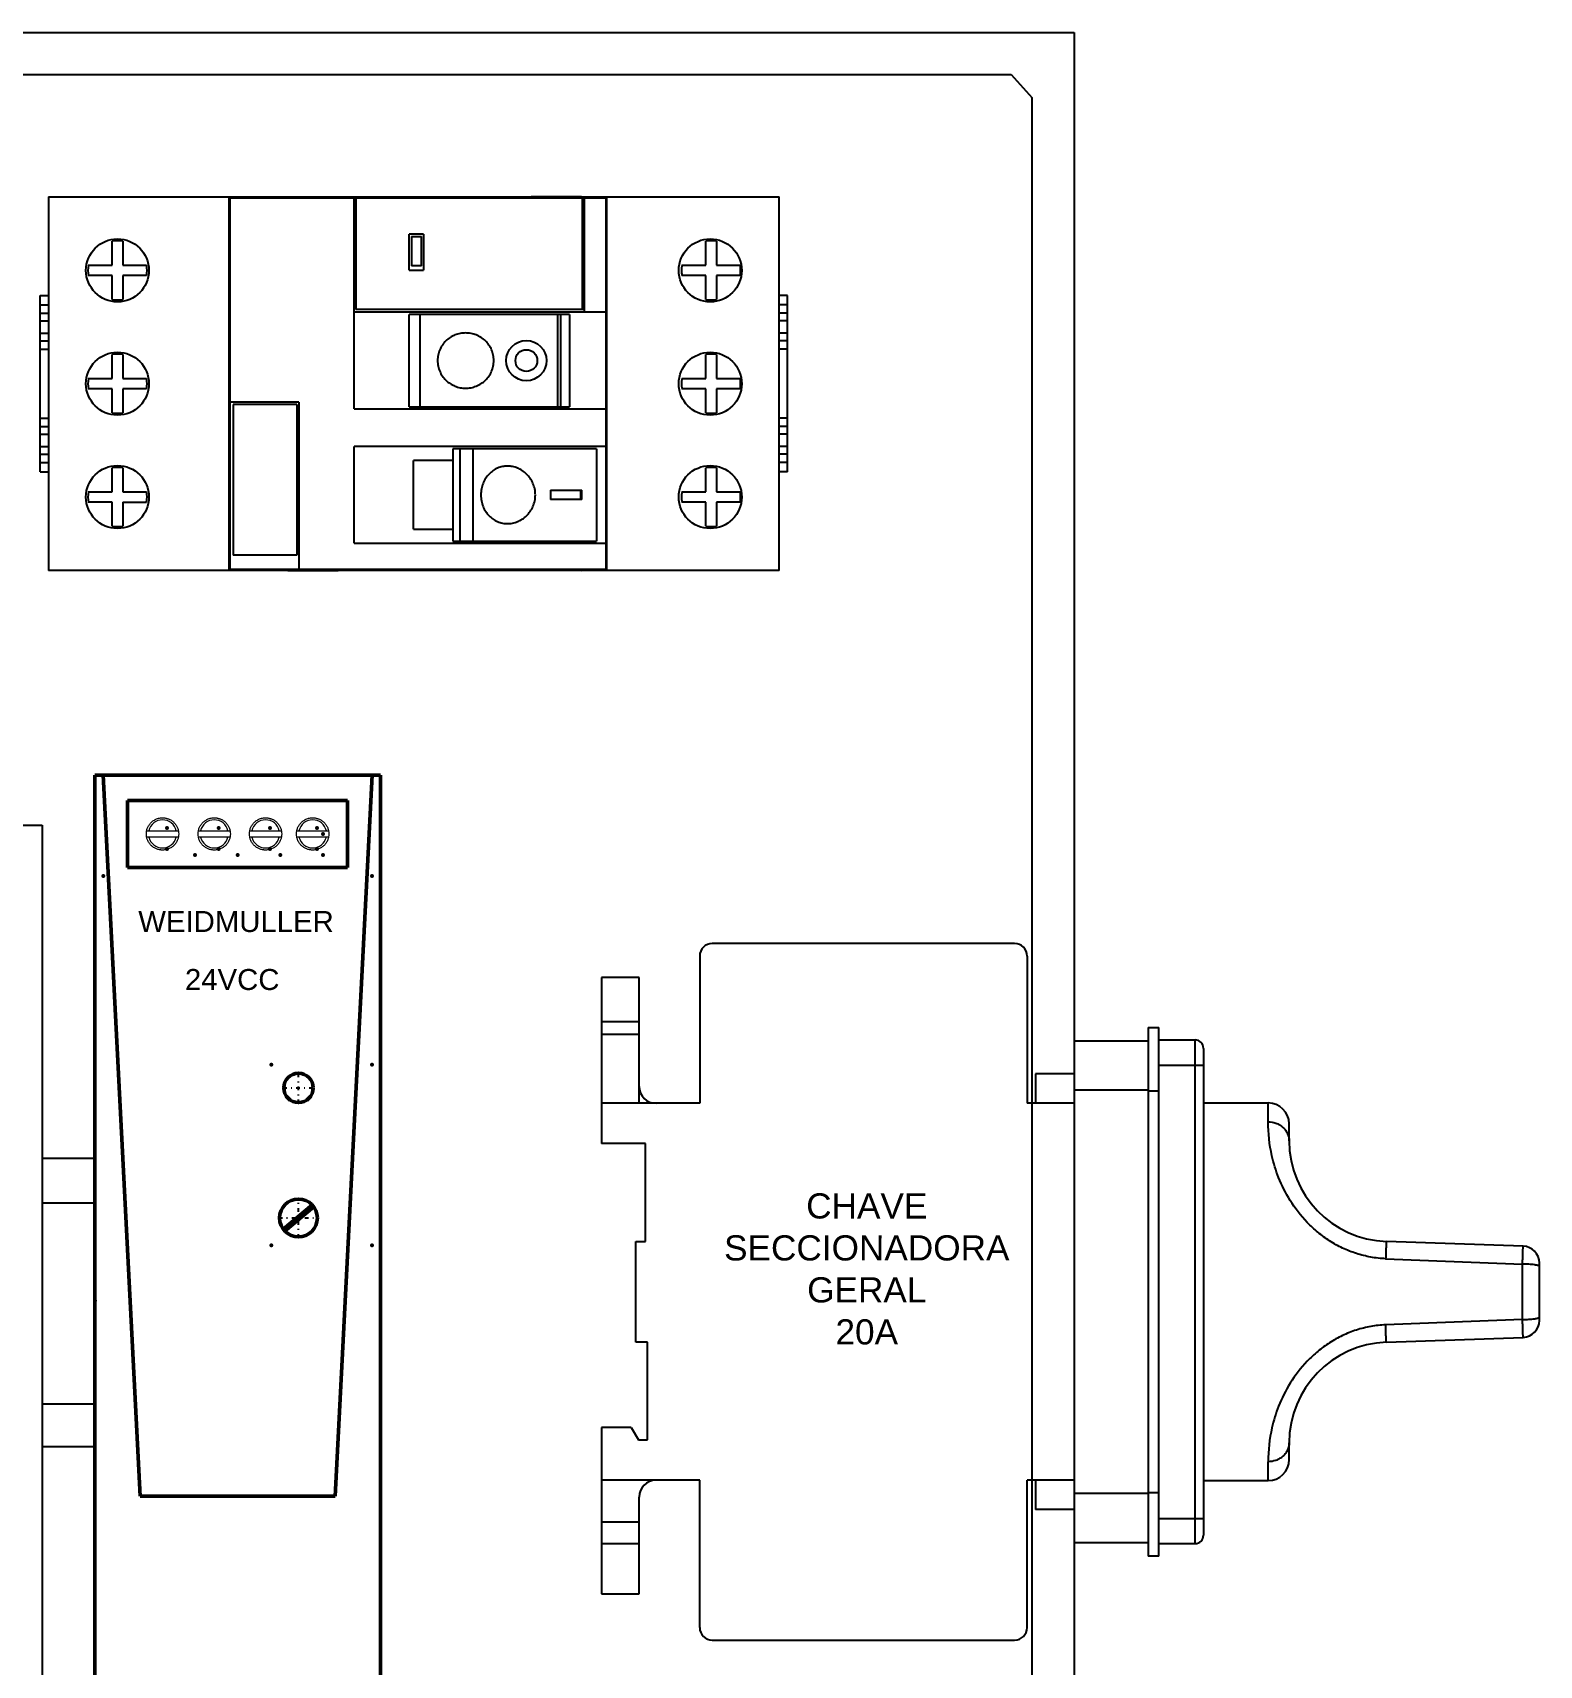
# Model space of a CAD drawing. Header units: millimetres. Extents: x -72 to 2978, y -1067 to 2817.
# Drawn here: x 2523.2 to 2702.7, y 741 to 935.5 of the extents above; entities that cross this region are included whole.
import ezdxf

# ---------------------------------------------------------------- set-up
doc = ezdxf.new("R2010")
doc.units = ezdxf.units.MM
doc.linetypes.add('Center', pattern=[1.5, 0.45, -0.5, 0.05, -0.5])
doc.layers.add('00_COMPONENTS_1', color=7, linetype='Continuous')
for name, color, linetype, lineweight in [('2d ConnectionPoints', 7, 'Continuous', 50), ('AM_0', 7, 'Continuous', 50), ('AM_7', 7, 'Center', 25)]:
    doc.layers.add(name, color=color, linetype=linetype, lineweight=lineweight)
doc.styles.get("Standard").update_dxf_attribs({"font": 'arial.ttf'})

# ---------------------------------------------------------------- blocks, each defined once
blk = doc.blocks.new('4_1469470000_PART5_0_in_1469470000_0')
at = {"layer": 'AM_0'}
for p, q in [((25.87, 73.81), (22.43, 70.92)), ((26.07, 73.58), (22.63, 70.69))]:
    blk.add_line(p, q, dxfattribs=at)
blk = doc.blocks.new('5_1469470000_PART4_0_in_1469470000_0')
at = {"layer": 'AM_0'}
for p, q in [((0, 125), (0, 0)), ((0.97, 125), (0, 125)), ((0.97, 125), (5.4, 39.1)), ((28.6, 39.1), (33.03, 125)), ((34, 125), (33.03, 125)), ((34, 0), (34, 125)), ((5.4, 39.1), (28.6, 39.1)), ((28.25, 11), (5.75, 11)), ((5.75, 11), (5.75, 3)), ((28.25, 11), (28.25, 3)), ((28.25, 3), (5.75, 3)), ((0, 0), (34, 0))]:
    blk.add_line(p, q, dxfattribs=at)
blk = doc.blocks.new('6_1469470000_PART3_0_in_1469470000_0')
at = {"layer": 'AM_0'}
for p, q in [((33.03, 125), (0.97, 125)), ((5.4, 39.1), (0.97, 125)), ((33.03, 125), (28.6, 39.1)), ((30.1, 122), (3.9, 122)), ((3.9, 122), (3.9, 114)), ((30.1, 122), (30.1, 114)), ((30.1, 114), (3.9, 114)), ((5.4, 39.1), (28.6, 39.1))]:
    blk.add_line(p, q, dxfattribs=at)
for centre, radius in [((24.25, 87.75), 1.75), ((24.25, 72.25), 2.25)]:
    blk.add_circle(centre, radius, dxfattribs=at)
at = {"layer": 'AM_7'}
for p, q in [((24.25, 85.91), (24.25, 89.59)), ((22.41, 87.75), (26.09, 87.75)), ((24.25, 69.89), (24.25, 74.61)), ((21.89, 72.25), (26.61, 72.25))]:
    blk.add_line(p, q, dxfattribs=at)
blk = doc.blocks.new('7_1469470000_PART2_0_in_1469470000_0')
at = {"layer": 'AM_0'}
blk.add_circle((24.25, 87.75), 1.75, dxfattribs=at)

msp = doc.modelspace()

# ---------------------------------------------------------------- linework, layer by layer
for p, q in [((2338.28, 935.51), (2647.27, 935.51)), ((2647.27, 935.51), (2647.27, 635.51)), ((2559.61, 915.84), (2553.61, 915.84)), ((2588.61, 915.94), (2582.61, 915.94)), ((2612.13, 871.44), (2525.13, 871.44)), ((2553.61, 871.44), (2559.61, 871.44)), ((2582.61, 871.54), (2588.61, 871.44)), ((2501.86, 841.1), (2524.36, 841.1)), ((2524.36, 841.1), (2524.36, 728)), ((2524.36, 807.15), (2524.36, 801.15))]:
    msp.add_line(p, q)
at = {"color": 30, "true_color": 0xf8991e}
for p, q in [((2347.54, 930.51), (2639.75, 930.51)), ((2639.75, 930.51), (2642.26, 927.73)), ((2642.23, 927.76), (2642.23, 641.35))]:
    msp.add_line(p, q, dxfattribs=at)
at = {"color": 7, "linetype": 'Continuous', "lineweight": 15}
for p, q in [((2537.07, 840.43), (2540.33, 840.43)), ((2543.22, 840.43), (2546.49, 840.43)), ((2549.34, 840.43), (2552.6, 840.43)), ((2554.95, 840.43), (2558.21, 840.43)), ((2540.33, 839.68), (2537.07, 839.68)), ((2546.49, 839.68), (2543.22, 839.68)), ((2552.6, 839.68), (2549.34, 839.68)), ((2558.21, 839.68), (2554.95, 839.68))]:
    msp.add_line(p, q, dxfattribs=at)
at = {"color": 7}
for p, q in [((2640.17, 827.01), (2604.17, 827.01)), ((2602.67, 825.51), (2602.67, 807.96)), ((2641.67, 825.51), (2641.67, 807.96)), ((2590.97, 822.96), (2590.97, 803.16)), ((2595.47, 822.96), (2590.97, 822.96)), ((2595.47, 807.96), (2595.47, 822.96)), ((2595.47, 817.66), (2590.97, 817.66)), ((2656.07, 817.01), (2657.37, 817.01)), ((2656.07, 817.01), (2656.07, 754.01)), ((2657.37, 754.01), (2657.37, 817.01)), ((2595.47, 816.16), (2590.97, 816.16)), ((2647.27, 815.41), (2656.07, 815.41)), ((2647.27, 815.41), (2647.27, 755.61)), ((2657.37, 815.51), (2661.67, 815.51)), ((2661.67, 755.51), (2661.67, 815.51)), ((2662.67, 814.51), (2662.67, 756.51)), ((2647.27, 811.46), (2642.67, 811.46)), ((2642.67, 811.46), (2642.67, 807.96)), ((2657.37, 812.51), (2662.67, 812.51)), ((2656.07, 809.51), (2647.27, 809.51)), ((2657.37, 809.41), (2656.07, 809.41)), ((2602.67, 807.96), (2590.97, 807.96)), ((2647.27, 807.96), (2641.67, 807.96)), ((2662.67, 808.01), (2670.37, 808.01)), ((2670.37, 805.75), (2670.37, 808.01)), ((2672.87, 803.5), (2672.87, 805.51)), ((2596.22, 803.16), (2590.97, 803.16)), ((2596.22, 791.51), (2596.22, 803.16)), ((2595.07, 779.51), (2595.07, 791.51)), ((2595.07, 791.51), (2596.22, 791.51)), ((2700.74, 790.94), (2684.45, 791.51)), ((2700.67, 782.21), (2700.67, 788.81)), ((2702.67, 782.08), (2702.67, 788.94)), ((2684.45, 779.51), (2700.74, 780.08)), ((2596.47, 779.51), (2595.07, 779.51)), ((2596.47, 767.86), (2596.47, 779.51)), ((2590.97, 769.36), (2590.97, 749.51)), ((2594.5, 769.36), (2590.97, 769.36)), ((2594.5, 769.36), (2595.37, 767.86)), ((2595.37, 767.86), (2596.47, 767.86)), ((2672.87, 765.51), (2672.87, 767.51)), ((2670.37, 763.01), (2670.37, 765.27)), ((2602.67, 763.06), (2590.97, 763.06)), ((2602.67, 745.51), (2602.67, 763.06)), ((2641.67, 745.51), (2641.67, 763.06)), ((2647.27, 763.06), (2641.67, 763.06)), ((2642.67, 763.06), (2642.67, 759.56)), ((2662.67, 763.01), (2670.37, 763.01)), ((2595.47, 749.51), (2595.47, 761.06)), ((2647.27, 761.51), (2656.07, 761.51)), ((2656.07, 761.61), (2657.37, 761.61)), ((2647.27, 759.56), (2642.67, 759.56)), ((2595.47, 758.06), (2590.97, 758.06)), ((2657.37, 758.51), (2662.67, 758.51)), ((2590.97, 755.51), (2595.47, 755.51)), ((2656.07, 755.61), (2647.27, 755.61)), ((2657.37, 755.51), (2661.67, 755.51)), ((2657.37, 754.01), (2656.07, 754.01)), ((2590.97, 749.51), (2595.47, 749.51)), ((2604.17, 744.01), (2640.17, 744.01))]:
    msp.add_line(p, q, dxfattribs=at)
at = {"color": 6, "linetype": 'ByBlock'}
for p, q in [((2524.36, 801.43), (2530.64, 801.43)), ((2524.36, 796.09), (2530.64, 796.09)), ((2524.36, 772.15), (2530.64, 772.15)), ((2524.36, 767.09), (2530.64, 767.09))]:
    msp.add_line(p, q, dxfattribs=at)
at = {"color": 7}
for centre, radius, start, end in [((2604.17, 825.51), 1.5, 90, 180), ((2640.17, 825.51), 1.5, 0, 90), ((2661.67, 814.51), 1, 0, 90), ((2597.47, 809.96), 2, 180, 270), ((2670.37, 805.51), 2.5, 0, 90), ((2684.87, 803.5), 12, 180, 268), ((2700.67, 788.94), 2, 0, 88), ((2700.67, 782.08), 2, 272, 0.0003), ((2684.87, 767.51), 12, 92, 180), ((2670.37, 765.51), 2.5, 270, 0), ((2597.47, 761.06), 2, 90, 180), ((2661.67, 756.51), 1, 270, 0), ((2604.17, 745.51), 1.5, 180, 270), ((2640.17, 745.51), 1.5, 270, 0)]:
    msp.add_arc(centre, radius, start, end, dxfattribs=at)
at = {"color": 7, "linetype": 'Continuous', "lineweight": 15}
for points, knots in [([(2538.7, 838.13), (2538.65, 838.13), (2538.55, 838.13), (2538.41, 838.15), (2538.27, 838.18), (2538.13, 838.21), (2537.91, 838.29), (2537.63, 838.43), (2537.33, 838.68), (2537.08, 838.99), (2536.9, 839.33), (2536.79, 839.69), (2536.76, 840.05), (2536.79, 840.42), (2536.9, 840.78), (2537.08, 841.12), (2537.33, 841.42), (2537.63, 841.67), (2537.94, 841.83), (2538.22, 841.92), (2538.46, 841.97), (2538.62, 841.98), (2538.7, 841.98)], [0, 0, 0, 0, 0.024176, 0.048139, 0.072026, 0.095974, 0.120121, 0.185059, 0.250086, 0.315023, 0.38005, 0.439993, 0.500024, 0.559968, 0.619999, 0.684937, 0.749963, 0.814901, 0.879927, 0.92, 0.95981, 1, 1, 1, 1]), ([(2538.7, 841.73), (2538.32, 841.73), (2537.95, 841.6), (2537.36, 841.13), (2537.15, 840.8), (2537.07, 840.43)], [0, 0, 0, 0, 0.5, 0.5, 1, 1, 1, 1]), ([(2538.7, 841.98), (2538.75, 841.98), (2538.84, 841.98), (2538.99, 841.96), (2539.13, 841.93), (2539.27, 841.89), (2539.48, 841.82), (2539.76, 841.67), (2540.07, 841.42), (2540.32, 841.12), (2540.49, 840.78), (2540.6, 840.42), (2540.63, 840.05), (2540.6, 839.69), (2540.5, 839.33), (2540.32, 838.99), (2540.07, 838.68), (2539.76, 838.43), (2539.46, 838.27), (2539.18, 838.18), (2538.94, 838.14), (2538.78, 838.13), (2538.7, 838.13)], [0, 0, 0, 0, 0.024176, 0.048139, 0.072026, 0.095974, 0.120121, 0.185059, 0.250086, 0.315023, 0.38005, 0.439993, 0.500024, 0.559968, 0.619999, 0.684937, 0.749963, 0.814901, 0.879927, 0.92, 0.95981, 1, 1, 1, 1]), ([(2540.33, 840.43), (2540.25, 840.8), (2540.04, 841.13), (2539.44, 841.6), (2539.08, 841.73), (2538.7, 841.73)], [0, 0, 0, 0, 0.5, 0.5, 1, 1, 1, 1]), ([(2544.86, 838.13), (2544.81, 838.13), (2544.71, 838.13), (2544.57, 838.15), (2544.42, 838.18), (2544.28, 838.21), (2544.07, 838.29), (2543.79, 838.43), (2543.49, 838.68), (2543.23, 838.99), (2543.06, 839.33), (2542.95, 839.69), (2542.92, 840.05), (2542.95, 840.42), (2543.06, 840.78), (2543.23, 841.12), (2543.49, 841.42), (2543.79, 841.67), (2544.1, 841.83), (2544.38, 841.92), (2544.61, 841.97), (2544.77, 841.98), (2544.86, 841.98)], [0, 0, 0, 0, 0.024176, 0.048139, 0.072026, 0.095974, 0.120121, 0.185059, 0.250086, 0.315023, 0.38005, 0.439993, 0.500024, 0.559968, 0.619999, 0.684937, 0.749963, 0.814901, 0.879927, 0.92, 0.95981, 1, 1, 1, 1]), ([(2544.86, 841.73), (2544.48, 841.73), (2544.11, 841.6), (2543.52, 841.13), (2543.31, 840.8), (2543.22, 840.43)], [0, 0, 0, 0, 0.5, 0.5, 1, 1, 1, 1]), ([(2544.86, 841.98), (2544.9, 841.98), (2545, 841.98), (2545.15, 841.96), (2545.29, 841.93), (2545.43, 841.89), (2545.64, 841.82), (2545.92, 841.67), (2546.23, 841.42), (2546.48, 841.12), (2546.65, 840.78), (2546.76, 840.42), (2546.79, 840.05), (2546.76, 839.69), (2546.65, 839.33), (2546.48, 838.99), (2546.23, 838.68), (2545.92, 838.43), (2545.61, 838.27), (2545.34, 838.18), (2545.1, 838.14), (2544.94, 838.13), (2544.86, 838.13)], [0, 0, 0, 0, 0.024176, 0.048139, 0.072026, 0.095974, 0.120121, 0.185059, 0.250086, 0.315023, 0.38005, 0.439993, 0.500024, 0.559968, 0.619999, 0.684937, 0.749963, 0.814901, 0.879927, 0.92, 0.95981, 1, 1, 1, 1]), ([(2546.49, 840.43), (2546.4, 840.8), (2546.2, 841.13), (2545.6, 841.6), (2545.23, 841.73), (2544.86, 841.73)], [0, 0, 0, 0, 0.5, 0.5, 1, 1, 1, 1]), ([(2550.97, 838.13), (2550.92, 838.13), (2550.82, 838.13), (2550.68, 838.15), (2550.54, 838.18), (2550.4, 838.21), (2550.18, 838.29), (2549.9, 838.43), (2549.6, 838.68), (2549.35, 838.99), (2549.17, 839.33), (2549.07, 839.69), (2549.03, 840.05), (2549.07, 840.42), (2549.17, 840.78), (2549.35, 841.12), (2549.6, 841.42), (2549.9, 841.67), (2550.21, 841.83), (2550.49, 841.92), (2550.73, 841.97), (2550.89, 841.98), (2550.97, 841.98)], [0, 0, 0, 0, 0.024176, 0.048139, 0.072026, 0.095974, 0.120121, 0.185059, 0.250086, 0.315023, 0.38005, 0.439993, 0.500024, 0.559968, 0.619999, 0.684937, 0.749963, 0.814901, 0.879927, 0.92, 0.95981, 1, 1, 1, 1]), ([(2550.97, 841.73), (2550.59, 841.73), (2550.22, 841.6), (2549.63, 841.13), (2549.42, 840.8), (2549.34, 840.43)], [0, 0, 0, 0, 0.5, 0.5, 1, 1, 1, 1]), ([(2550.97, 841.98), (2551.02, 841.98), (2551.11, 841.98), (2551.26, 841.96), (2551.4, 841.93), (2551.54, 841.89), (2551.76, 841.82), (2552.03, 841.67), (2552.34, 841.42), (2552.59, 841.12), (2552.77, 840.78), (2552.87, 840.42), (2552.9, 840.05), (2552.87, 839.69), (2552.77, 839.33), (2552.59, 838.99), (2552.34, 838.68), (2552.03, 838.43), (2551.73, 838.27), (2551.45, 838.18), (2551.21, 838.14), (2551.05, 838.13), (2550.97, 838.13)], [0, 0, 0, 0, 0.024176, 0.048139, 0.072026, 0.095974, 0.120121, 0.185059, 0.250086, 0.315023, 0.38005, 0.439993, 0.500024, 0.559968, 0.619999, 0.684937, 0.749963, 0.814901, 0.879927, 0.92, 0.95981, 1, 1, 1, 1]), ([(2552.6, 840.43), (2552.52, 840.8), (2552.31, 841.13), (2551.72, 841.6), (2551.35, 841.73), (2550.97, 841.73)], [0, 0, 0, 0, 0.5, 0.5, 1, 1, 1, 1]), ([(2556.58, 838.13), (2556.53, 838.13), (2556.43, 838.13), (2556.29, 838.15), (2556.15, 838.18), (2556.01, 838.21), (2555.79, 838.29), (2555.52, 838.43), (2555.21, 838.68), (2554.96, 838.99), (2554.78, 839.33), (2554.68, 839.69), (2554.64, 840.05), (2554.68, 840.42), (2554.78, 840.78), (2554.96, 841.12), (2555.21, 841.42), (2555.52, 841.67), (2555.82, 841.83), (2556.1, 841.92), (2556.34, 841.97), (2556.5, 841.98), (2556.58, 841.98)], [0, 0, 0, 0, 0.024176, 0.048139, 0.072026, 0.095974, 0.120121, 0.185059, 0.250086, 0.315023, 0.38005, 0.439993, 0.500024, 0.559968, 0.619999, 0.684937, 0.749963, 0.814901, 0.879927, 0.92, 0.95981, 1, 1, 1, 1]), ([(2556.58, 841.73), (2556.2, 841.73), (2555.83, 841.6), (2555.24, 841.13), (2555.03, 840.8), (2554.95, 840.43)], [0, 0, 0, 0, 0.5, 0.5, 1, 1, 1, 1]), ([(2556.58, 841.98), (2556.63, 841.98), (2556.73, 841.98), (2556.87, 841.96), (2557.01, 841.93), (2557.15, 841.89), (2557.37, 841.82), (2557.64, 841.67), (2557.95, 841.42), (2558.2, 841.12), (2558.38, 840.78), (2558.48, 840.42), (2558.52, 840.05), (2558.48, 839.69), (2558.38, 839.33), (2558.2, 838.99), (2557.95, 838.68), (2557.64, 838.43), (2557.34, 838.27), (2557.06, 838.18), (2556.82, 838.14), (2556.66, 838.13), (2556.58, 838.13)], [0, 0, 0, 0, 0.024176, 0.048139, 0.072026, 0.095974, 0.120121, 0.185059, 0.250086, 0.315023, 0.38005, 0.439993, 0.500024, 0.559968, 0.619999, 0.684937, 0.749963, 0.814901, 0.879927, 0.92, 0.95981, 1, 1, 1, 1]), ([(2558.21, 840.43), (2558.13, 840.8), (2557.92, 841.13), (2557.33, 841.6), (2556.96, 841.73), (2556.58, 841.73)], [0, 0, 0, 0, 0.5, 0.5, 1, 1, 1, 1]), ([(2537.07, 839.68), (2537.15, 839.31), (2537.36, 838.98), (2537.95, 838.51), (2538.32, 838.38), (2538.7, 838.38)], [0, 0, 0, 0, 0.5, 0.5, 1, 1, 1, 1]), ([(2538.7, 838.38), (2539.08, 838.38), (2539.44, 838.51), (2540.04, 838.98), (2540.25, 839.31), (2540.33, 839.68)], [0, 0, 0, 0, 0.5, 0.5, 1, 1, 1, 1]), ([(2543.22, 839.68), (2543.31, 839.31), (2543.52, 838.98), (2544.11, 838.51), (2544.48, 838.38), (2544.86, 838.38)], [0, 0, 0, 0, 0.5, 0.5, 1, 1, 1, 1]), ([(2544.86, 838.38), (2545.23, 838.38), (2545.6, 838.51), (2546.2, 838.98), (2546.4, 839.31), (2546.49, 839.68)], [0, 0, 0, 0, 0.5, 0.5, 1, 1, 1, 1]), ([(2549.34, 839.68), (2549.42, 839.31), (2549.63, 838.98), (2550.22, 838.51), (2550.59, 838.38), (2550.97, 838.38)], [0, 0, 0, 0, 0.5, 0.5, 1, 1, 1, 1]), ([(2550.97, 838.38), (2551.35, 838.38), (2551.72, 838.51), (2552.31, 838.98), (2552.52, 839.31), (2552.6, 839.68)], [0, 0, 0, 0, 0.5, 0.5, 1, 1, 1, 1]), ([(2554.95, 839.68), (2555.03, 839.31), (2555.24, 838.98), (2555.83, 838.51), (2556.2, 838.38), (2556.58, 838.38)], [0, 0, 0, 0, 0.5, 0.5, 1, 1, 1, 1]), ([(2556.58, 838.38), (2556.96, 838.38), (2557.33, 838.51), (2557.92, 838.98), (2558.13, 839.31), (2558.21, 839.68)], [0, 0, 0, 0, 0.5, 0.5, 1, 1, 1, 1])]:
    msp.add_open_spline(points, degree=3, knots=knots, dxfattribs=at)
for points in [[(2536.81, 840.43), (2536.87, 840.43), (2536.96, 840.43), (2537.07, 840.43)], [(2540.33, 840.43), (2540.43, 840.43), (2540.53, 840.43), (2540.59, 840.43)], [(2542.97, 840.43), (2543.02, 840.43), (2543.12, 840.43), (2543.22, 840.43)], [(2546.49, 840.43), (2546.59, 840.43), (2546.69, 840.43), (2546.74, 840.43)], [(2549.08, 840.43), (2549.14, 840.43), (2549.23, 840.43), (2549.34, 840.43)], [(2552.6, 840.43), (2552.7, 840.43), (2552.8, 840.43), (2552.86, 840.43)], [(2554.69, 840.43), (2554.75, 840.43), (2554.85, 840.43), (2554.95, 840.43)], [(2558.21, 840.43), (2558.31, 840.43), (2558.41, 840.43), (2558.47, 840.43)], [(2537.07, 839.68), (2536.96, 839.68), (2536.87, 839.68), (2536.81, 839.68)], [(2540.59, 839.68), (2540.53, 839.68), (2540.43, 839.68), (2540.33, 839.68)], [(2543.22, 839.68), (2543.12, 839.68), (2543.02, 839.68), (2542.97, 839.68)], [(2546.74, 839.68), (2546.69, 839.68), (2546.59, 839.68), (2546.49, 839.68)], [(2549.34, 839.68), (2549.23, 839.68), (2549.14, 839.68), (2549.08, 839.68)], [(2552.86, 839.68), (2552.8, 839.68), (2552.7, 839.68), (2552.6, 839.68)], [(2554.95, 839.68), (2554.85, 839.68), (2554.75, 839.68), (2554.69, 839.68)], [(2558.47, 839.68), (2558.41, 839.68), (2558.31, 839.68), (2558.21, 839.68)]]:
    msp.add_open_spline(points, degree=3, dxfattribs=at)
at = {"color": 7}
for points, knots in [([(2670.37, 805.75), (2670.68, 805.75), (2671.16, 805.67), (2671.74, 805.4), (2672.15, 805.11), (2672.47, 804.75), (2672.7, 804.34), (2672.84, 803.92), (2672.87, 803.64), (2672.87, 803.5)], [0, 0, 0, 0, 0.250804, 0.383556, 0.516469, 0.646506, 0.771453, 0.889388, 1, 1, 1, 1]), ([(2684.36, 789.45), (2683.77, 789.47), (2682.59, 789.6), (2680.87, 790.03), (2679.22, 790.68), (2677.68, 791.54), (2676.27, 792.57), (2674.61, 794.11), (2672.95, 796.27), (2671.59, 798.99), (2670.62, 802.13), (2670.37, 804.4), (2670.37, 805.75)], [0, 0, 0, 0, 0.0749, 0.14973, 0.224397, 0.29873, 0.372461, 0.445191, 0.58532, 0.714569, 0.828568, 1, 1, 1, 1]), ([(2684.45, 791.51), (2684.45, 791.51), (2684.45, 791.5), (2684.45, 791.5), (2684.45, 791.49), (2684.45, 791.47), (2684.44, 791.46), (2684.44, 791.43), (2684.44, 791.4), (2684.44, 791.36), (2684.44, 791.29), (2684.43, 791.19), (2684.43, 791.07), (2684.42, 790.94), (2684.41, 790.79), (2684.4, 790.56), (2684.39, 790.25), (2684.38, 789.85), (2684.37, 789.58), (2684.36, 789.45)], [0, 0, 0, 0, 0.000988, 0.003877, 0.008753, 0.015684, 0.024735, 0.035973, 0.04946, 0.065261, 0.10393, 0.151824, 0.208655, 0.274132, 0.347824, 0.428724, 0.607557, 0.801295, 1, 1, 1, 1]), ([(2700.67, 788.81), (2700.67, 788.95), (2700.68, 789.23), (2700.69, 789.63), (2700.7, 789.95), (2700.71, 790.17), (2700.71, 790.33), (2700.72, 790.46), (2700.72, 790.59), (2700.73, 790.69), (2700.73, 790.77), (2700.73, 790.82), (2700.73, 790.85), (2700.73, 790.88), (2700.74, 790.9), (2700.74, 790.91), (2700.74, 790.93), (2700.74, 790.93), (2700.74, 790.94), (2700.74, 790.94), (2700.74, 790.94), (2700.74, 790.94)], [0, 0, 0, 0, 0.202366, 0.393232, 0.566038, 0.644, 0.71552, 0.780045, 0.837026, 0.886, 0.92662, 0.943691, 0.958547, 0.971156, 0.981503, 0.989573, 0.995352, 0.997378, 0.998827, 0.999698, 1, 1, 1, 1]), ([(2702.67, 788.51), (2702.67, 788.54), (2702.63, 788.57), (2702.58, 788.6), (2702.51, 788.63), (2702.43, 788.65), (2702.33, 788.68), (2702.21, 788.7), (2702.03, 788.73), (2701.77, 788.76), (2701.42, 788.79), (2701.05, 788.8), (2700.8, 788.81), (2700.67, 788.81)], [0, 0, 0, 0, 0.033478, 0.06032, 0.095041, 0.137721, 0.188164, 0.246072, 0.310955, 0.459222, 0.627742, 0.810508, 1, 1, 1, 1]), ([(2700.67, 782.21), (2700.8, 782.21), (2701.05, 782.21), (2701.42, 782.23), (2701.77, 782.25), (2702.03, 782.29), (2702.21, 782.31), (2702.33, 782.34), (2702.43, 782.36), (2702.51, 782.39), (2702.58, 782.41), (2702.63, 782.44), (2702.67, 782.48), (2702.67, 782.5)], [0, 0, 0, 0, 0.189464, 0.372135, 0.540591, 0.688875, 0.753785, 0.81171, 0.862188, 0.904906, 0.939653, 0.96651, 1, 1, 1, 1]), ([(2700.74, 780.08), (2700.74, 780.08), (2700.74, 780.08), (2700.74, 780.08), (2700.74, 780.08), (2700.74, 780.09), (2700.74, 780.1), (2700.74, 780.12), (2700.73, 780.14), (2700.73, 780.17), (2700.73, 780.2), (2700.73, 780.25), (2700.73, 780.33), (2700.72, 780.43), (2700.72, 780.55), (2700.71, 780.69), (2700.71, 780.84), (2700.7, 781.07), (2700.69, 781.38), (2700.68, 781.79), (2700.67, 782.07), (2700.67, 782.21)], [0, 0, 0, 0, 0.000301, 0.001171, 0.002619, 0.004644, 0.010421, 0.01849, 0.028835, 0.041443, 0.056297, 0.073367, 0.113986, 0.162959, 0.21994, 0.284465, 0.355986, 0.43395, 0.606759, 0.797629, 1, 1, 1, 1]), ([(2684.36, 781.57), (2683.77, 781.55), (2682.59, 781.42), (2680.87, 780.99), (2679.22, 780.33), (2677.68, 779.48), (2676.27, 778.44), (2674.61, 776.9), (2672.95, 774.74), (2671.59, 772.02), (2670.62, 768.88), (2670.37, 766.62), (2670.37, 765.27)], [0, 0, 0, 0, 0.0749, 0.14973, 0.224397, 0.298731, 0.372461, 0.445192, 0.58532, 0.714569, 0.828568, 1, 1, 1, 1]), ([(2684.45, 779.51), (2684.45, 779.51), (2684.45, 779.51), (2684.45, 779.52), (2684.45, 779.53), (2684.45, 779.54), (2684.44, 779.56), (2684.44, 779.58), (2684.44, 779.61), (2684.44, 779.66), (2684.44, 779.73), (2684.43, 779.83), (2684.43, 779.94), (2684.42, 780.08), (2684.41, 780.23), (2684.4, 780.46), (2684.39, 780.77), (2684.38, 781.16), (2684.37, 781.43), (2684.36, 781.57)], [0, 0, 0, 0, 0.000988, 0.003877, 0.008753, 0.015684, 0.024735, 0.035973, 0.04946, 0.065261, 0.10393, 0.151824, 0.208655, 0.274132, 0.347824, 0.428724, 0.607557, 0.801295, 1, 1, 1, 1]), ([(2672.87, 767.51), (2672.87, 767.38), (2672.84, 767.09), (2672.7, 766.67), (2672.47, 766.27), (2672.15, 765.91), (2671.74, 765.62), (2671.16, 765.35), (2670.68, 765.27), (2670.37, 765.27)], [0, 0, 0, 0, 0.110612, 0.228547, 0.353494, 0.483531, 0.616444, 0.749196, 1, 1, 1, 1])]:
    msp.add_open_spline(points, degree=3, knots=knots, dxfattribs=at)
for points in [[(2684.36, 789.45), (2689.8, 789.23), (2695.23, 789.02), (2700.67, 788.81)], [(2700.67, 782.21), (2695.23, 782), (2689.8, 781.78), (2684.36, 781.57)]]:
    msp.add_open_spline(points, degree=3, dxfattribs=at)
at = {"layer": '00_COMPONENTS_1', "color": 7}
for p, q in [((2525.13, 915.94), (2525.13, 871.44)), ((2525.13, 915.94), (2612.13, 915.94)), ((2546.63, 871.44), (2546.63, 915.94)), ((2546.73, 915.84), (2561.53, 915.84)), ((2546.73, 915.84), (2546.73, 871.54)), ((2561.53, 890.69), (2561.53, 915.84)), ((2561.73, 915.84), (2588.73, 915.84)), ((2561.73, 915.84), (2561.73, 902.52)), ((2588.73, 902.52), (2588.73, 915.84)), ((2588.73, 914.84), (2588.93, 914.84)), ((2588.93, 915.84), (2591.53, 915.84)), ((2588.93, 915.84), (2588.93, 902.19)), ((2591.53, 871.54), (2591.53, 915.84)), ((2591.63, 871.44), (2591.63, 915.94)), ((2612.13, 871.44), (2612.13, 915.94)), ((2532.7, 907.82), (2532.7, 910.66)), ((2533.96, 910.66), (2533.96, 907.82)), ((2569.78, 911.51), (2568.07, 911.51)), ((2568.33, 911.23), (2569.53, 911.23)), ((2568.33, 911.23), (2568.33, 907.73)), ((2569.53, 907.73), (2569.53, 911.23)), ((2603.41, 907.82), (2603.41, 910.66)), ((2604.66, 910.66), (2604.66, 907.82)), ((2529.86, 907.82), (2532.7, 907.82)), ((2532.7, 906.56), (2529.86, 906.56)), ((2532.7, 903.72), (2532.7, 906.56)), ((2533.96, 907.82), (2536.79, 907.82)), ((2533.96, 906.56), (2533.96, 903.72)), ((2536.79, 906.56), (2533.96, 906.56)), ((2568.07, 907.2), (2569.78, 907.2)), ((2569.53, 907.73), (2568.33, 907.73)), ((2600.56, 907.82), (2603.41, 907.82)), ((2603.41, 906.56), (2600.56, 906.56)), ((2603.41, 903.72), (2603.41, 906.56)), ((2604.66, 907.82), (2607.49, 907.82)), ((2607.49, 906.56), (2604.66, 906.56)), ((2604.66, 906.56), (2604.66, 903.72)), ((2524.13, 883.19), (2524.13, 904.19)), ((2524.13, 904.19), (2525.13, 904.19)), ((2524.13, 903.09), (2525.13, 903.09)), ((2588.73, 902.52), (2561.73, 902.52)), ((2588.93, 902.52), (2588.73, 902.52)), ((2613.13, 904.19), (2612.13, 904.19)), ((2613.13, 903.09), (2612.13, 903.09)), ((2613.13, 883.19), (2613.13, 904.19)), ((2524.13, 902.09), (2525.13, 902.09)), ((2524.13, 901.19), (2525.13, 901.19)), ((2591.53, 902.19), (2561.53, 902.19)), ((2587.18, 901.94), (2568.09, 901.94)), ((2568.09, 890.94), (2568.09, 901.94)), ((2569.33, 901.94), (2569.33, 890.94)), ((2585.79, 890.94), (2585.79, 901.94)), ((2586.08, 901.94), (2586.08, 890.94)), ((2587.18, 901.94), (2587.18, 890.94)), ((2613.13, 902.09), (2612.13, 902.09)), ((2613.13, 901.19), (2612.13, 901.19)), ((2524.13, 899.69), (2525.13, 899.69)), ((2524.13, 898.79), (2525.13, 898.79)), ((2613.13, 899.69), (2612.13, 899.69)), ((2613.13, 898.79), (2612.13, 898.79)), ((2524.13, 897.79), (2525.13, 897.79)), ((2532.7, 894.32), (2532.7, 897.16)), ((2533.96, 897.16), (2533.96, 894.32)), ((2603.4, 894.32), (2603.4, 897.16)), ((2604.66, 897.16), (2604.66, 894.32)), ((2613.13, 897.79), (2612.13, 897.79)), ((2529.86, 894.32), (2532.7, 894.32)), ((2532.7, 893.06), (2529.86, 893.06)), ((2532.7, 890.22), (2532.7, 893.06)), ((2533.96, 894.32), (2536.79, 894.32)), ((2533.96, 893.06), (2533.96, 890.22)), ((2536.79, 893.06), (2533.96, 893.06)), ((2600.56, 894.32), (2603.4, 894.32)), ((2603.4, 893.06), (2600.56, 893.06)), ((2603.4, 890.22), (2603.4, 893.06)), ((2604.66, 894.32), (2607.49, 894.32)), ((2607.49, 893.06), (2604.66, 893.06)), ((2604.66, 893.06), (2604.66, 890.22)), ((2554.95, 891.49), (2546.73, 891.49)), ((2547.12, 891.22), (2547.12, 873.27)), ((2554.68, 891.22), (2547.12, 891.22)), ((2554.68, 891.22), (2554.68, 873.27)), ((2554.95, 891.49), (2554.95, 871.54)), ((2568.09, 890.94), (2587.18, 890.94)), ((2524.13, 889.59), (2525.13, 889.59)), ((2561.53, 890.69), (2591.53, 890.69)), ((2613.13, 889.59), (2612.13, 889.59)), ((2524.13, 888.59), (2525.13, 888.59)), ((2524.13, 887.69), (2525.13, 887.69)), ((2613.13, 888.59), (2612.13, 888.59)), ((2613.13, 887.69), (2612.13, 887.69)), ((2524.13, 886.19), (2525.13, 886.19)), ((2524.13, 885.29), (2525.13, 885.29)), ((2561.53, 874.69), (2561.53, 886.19)), ((2591.53, 886.19), (2561.53, 886.19)), ((2573.28, 885.94), (2573.28, 874.94)), ((2590.38, 885.94), (2573.28, 885.94)), ((2574.13, 874.94), (2574.13, 885.94)), ((2575.66, 885.94), (2575.66, 874.94)), ((2590.38, 885.94), (2590.38, 874.94)), ((2613.13, 886.19), (2612.13, 886.19)), ((2613.13, 885.29), (2612.13, 885.29)), ((2524.13, 884.29), (2525.13, 884.29)), ((2524.13, 883.19), (2525.13, 883.19)), ((2532.7, 880.82), (2532.7, 883.66)), ((2533.96, 883.66), (2533.96, 880.82)), ((2568.6, 876.34), (2568.6, 884.54)), ((2573.28, 884.54), (2568.6, 884.54)), ((2573.28, 884.54), (2570.55, 884.54)), ((2603.4, 880.82), (2603.4, 883.66)), ((2604.66, 883.66), (2604.66, 880.82)), ((2613.13, 884.29), (2612.13, 884.29)), ((2613.13, 883.19), (2612.13, 883.19)), ((2529.86, 880.82), (2532.7, 880.82)), ((2532.7, 879.56), (2529.86, 879.56)), ((2532.7, 876.72), (2532.7, 879.56)), ((2533.96, 880.82), (2536.79, 880.82)), ((2533.96, 879.56), (2536.8, 879.59)), ((2533.96, 879.56), (2533.96, 876.72)), ((2584.92, 881), (2588.62, 881)), ((2584.92, 881), (2584.92, 879.89)), ((2588.62, 879.89), (2584.92, 879.89)), ((2588.52, 879.89), (2588.52, 881)), ((2588.62, 879.89), (2588.62, 881)), ((2600.56, 880.82), (2603.4, 880.82)), ((2603.4, 879.56), (2600.56, 879.56)), ((2603.4, 876.72), (2603.4, 879.56)), ((2604.66, 880.82), (2607.49, 880.82)), ((2607.49, 879.56), (2604.66, 879.56)), ((2604.66, 879.56), (2604.66, 876.72)), ((2568.6, 876.34), (2573.28, 876.34)), ((2561.53, 874.69), (2591.53, 874.69)), ((2573.28, 874.94), (2590.38, 874.94)), ((2612.13, 871.44), (2525.13, 871.44)), ((2591.53, 871.54), (2546.73, 871.54)), ((2554.68, 873.27), (2547.12, 873.27))]:
    msp.add_line(p, q, dxfattribs=at)
for centre, radius in [((2533.33, 907.19), 3.75), ((2603.93, 907.19), 3.75), ((2582.03, 896.44), 2.4), ((2533.33, 893.69), 3.75), ((2582.03, 896.44), 1.3), ((2603.93, 893.69), 3.75), ((2533.33, 880.19), 3.75), ((2603.93, 880.19), 3.75)]:
    msp.add_circle(centre, radius, dxfattribs=at)
for centre, radius, start, end in [((2533.33, 907.19), 3.52, 79.7046, 100.2954), ((2120.28, 909.19), 447.8, 359.7448, 0.2964), ((3016.84, 909.19), 447.06, 179.7031, 180.2557), ((2604.03, 907.19), 3.52, 79.7046, 100.1303), ((2533.33, 907.19), 3.52, 169.7046, 190.2954), ((2533.33, 907.19), 3.52, 349.7046, 10.2954), ((2604.03, 907.19), 3.52, 169.7872, 190.2954), ((2604.03, 907.19), 3.52, 349.7046, 10.2128), ((2533.33, 907.19), 3.52, 259.7046, 280.2954), ((2604.03, 907.19), 3.52, 259.8697, 280.2954), ((2533.33, 893.69), 3.52, 79.7046, 100.2954), ((2604.03, 893.69), 3.52, 79.7046, 100.2954), ((2533.33, 893.69), 3.52, 169.7046, 190.2954), ((2533.33, 893.69), 3.52, 349.7046, 10.2954), ((2604.03, 893.69), 3.52, 169.7046, 190.2954), ((2604.03, 893.69), 3.52, 349.7046, 10.2954), ((2533.33, 893.69), 3.52, 259.7046, 280.2954), ((2604.03, 893.69), 3.52, 259.7046, 280.2954), ((2533.33, 880.19), 3.52, 79.7046, 100.2954), ((2604.03, 880.19), 3.52, 79.7046, 100.2954), ((2533.33, 880.19), 3.52, 169.7046, 190.3517), ((2533.33, 880.19), 3.52, 350.1573, 10.2954), ((2604.03, 880.19), 3.52, 169.7046, 190.2954), ((2604.03, 880.19), 3.52, 349.7046, 10.2954), ((2533.33, 880.19), 3.52, 259.7046, 280.2954), ((2604.03, 880.19), 3.52, 259.7046, 280.2954)]:
    msp.add_arc(centre, radius, start, end, dxfattribs=at)
for points, knots in [([(2578.15, 896.44), (2578.15, 896.66), (2578.11, 897.1), (2577.91, 897.73), (2577.59, 898.3), (2577.17, 898.8), (2576.65, 899.21), (2576.07, 899.51), (2575.44, 899.69), (2574.79, 899.75), (2574.14, 899.69), (2573.52, 899.51), (2572.94, 899.21), (2572.43, 898.8), (2572.01, 898.3), (2571.7, 897.72), (2571.5, 897.1), (2571.46, 896.66), (2571.46, 896.44)], [0, 0, 0, 0, 0.062767, 0.12557, 0.188302, 0.250997, 0.313624, 0.376154, 0.438571, 0.50087, 0.563075, 0.625225, 0.687384, 0.74962, 0.811997, 0.874531, 0.937246, 1, 1, 1, 1]), ([(2571.46, 896.44), (2571.46, 896.23), (2571.5, 895.79), (2571.7, 895.16), (2572.01, 894.59), (2572.43, 894.09), (2572.94, 893.68), (2573.52, 893.38), (2574.14, 893.19), (2574.79, 893.13), (2575.44, 893.19), (2576.07, 893.38), (2576.65, 893.68), (2577.17, 894.08), (2577.59, 894.59), (2577.91, 895.16), (2578.11, 895.79), (2578.15, 896.23), (2578.15, 896.44)], [0, 0, 0, 0, 0.062765, 0.125469, 0.187998, 0.250369, 0.312596, 0.374747, 0.4369, 0.499102, 0.561404, 0.623825, 0.686359, 0.748992, 0.811686, 0.874433, 0.937222, 1, 1, 1, 1]), ([(2583.1, 880.44), (2583.1, 880.68), (2583.05, 881.15), (2582.84, 881.82), (2582.5, 882.43), (2582.07, 882.94), (2581.55, 883.35), (2580.99, 883.65), (2580.39, 883.83), (2579.78, 883.89), (2579.18, 883.83), (2578.6, 883.65), (2578.05, 883.35), (2577.57, 882.94), (2577.16, 882.42), (2576.85, 881.82), (2576.66, 881.15), (2576.61, 880.68), (2576.61, 880.44)], [0, 0, 0, 0, 0.067846, 0.134947, 0.200689, 0.26474, 0.326957, 0.387455, 0.446498, 0.504506, 0.562043, 0.619762, 0.678378, 0.738596, 0.80093, 0.865551, 0.932196, 1, 1, 1, 1]), ([(2576.61, 880.44), (2576.61, 880.21), (2576.66, 879.74), (2576.85, 879.07), (2577.16, 878.46), (2577.57, 877.95), (2578.05, 877.53), (2578.6, 877.24), (2579.18, 877.06), (2579.78, 877), (2580.39, 877.06), (2580.99, 877.24), (2581.55, 877.53), (2582.07, 877.94), (2582.5, 878.46), (2582.84, 879.06), (2583.05, 879.73), (2583.1, 880.21), (2583.1, 880.44)], [0, 0, 0, 0, 0.067788, 0.134409, 0.199019, 0.261343, 0.321544, 0.380152, 0.437862, 0.49539, 0.553405, 0.612453, 0.672956, 0.735192, 0.799252, 0.865006, 0.932137, 1, 1, 1, 1])]:
    msp.add_open_spline(points, degree=3, knots=knots, dxfattribs=at)
at = {"layer": '2d ConnectionPoints'}
for p in [(2539.22, 840.76), (2539.22, 840.76), (2545.37, 840.76), (2545.37, 840.76), (2551.49, 840.76), (2551.49, 840.76), (2557.1, 840.76), (2557.1, 840.76), (2557.8, 840.06), (2557.8, 840.06), (2539.22, 838.26), (2542.56, 837.56), (2545.37, 838.26), (2547.64, 837.56), (2551.49, 838.26), (2552.72, 837.56), (2557.1, 838.26), (2557.8, 837.56), (2531.64, 835.05), (2531.64, 835.05), (2563.64, 835.05), (2563.64, 835.05), (2551.64, 812.55), (2551.64, 812.55), (2563.64, 812.55), (2563.64, 812.55), (2551.64, 791.05), (2551.64, 791.05), (2563.64, 791.05), (2563.64, 791.05), (2530.64, 784.45)]:
    msp.add_point(p, dxfattribs=at)

# ---------------------------------------------------------------- block references
for name in ['5_1469470000_PART4_0_in_1469470000_0', '6_1469470000_PART3_0_in_1469470000_0', '7_1469470000_PART2_0_in_1469470000_0', '4_1469470000_PART5_0_in_1469470000_0']:
    msp.add_blockref(name, (2530.64, 722.05))

# ---------------------------------------------------------------- texts
at = {"char_height": 2.5, "attachment_point": 1}
for s, insert in [('WEIDMULLER', (2535.81, 830.87)), ('24VCC', (2541.37, 823.96))]:
    msp.add_mtext_dynamic_manual_height_columns(s, width=26.033, gutter_width=12.5, heights=[0], dxfattribs=dict(at, insert=insert))
at = {"color": 6, "insert": (2607.89, 797.24), "char_height": 3, "attachment_point": 1, "rotation": 359.9957}
msp.add_mtext_dynamic_manual_height_columns('\\pxqc;{\\C256;CHAVE SECCIONADORA GERAL\\P20A}', width=29.3612, gutter_width=12.5, heights=[0], dxfattribs=at)

doc.saveas('drawing.dxf')
